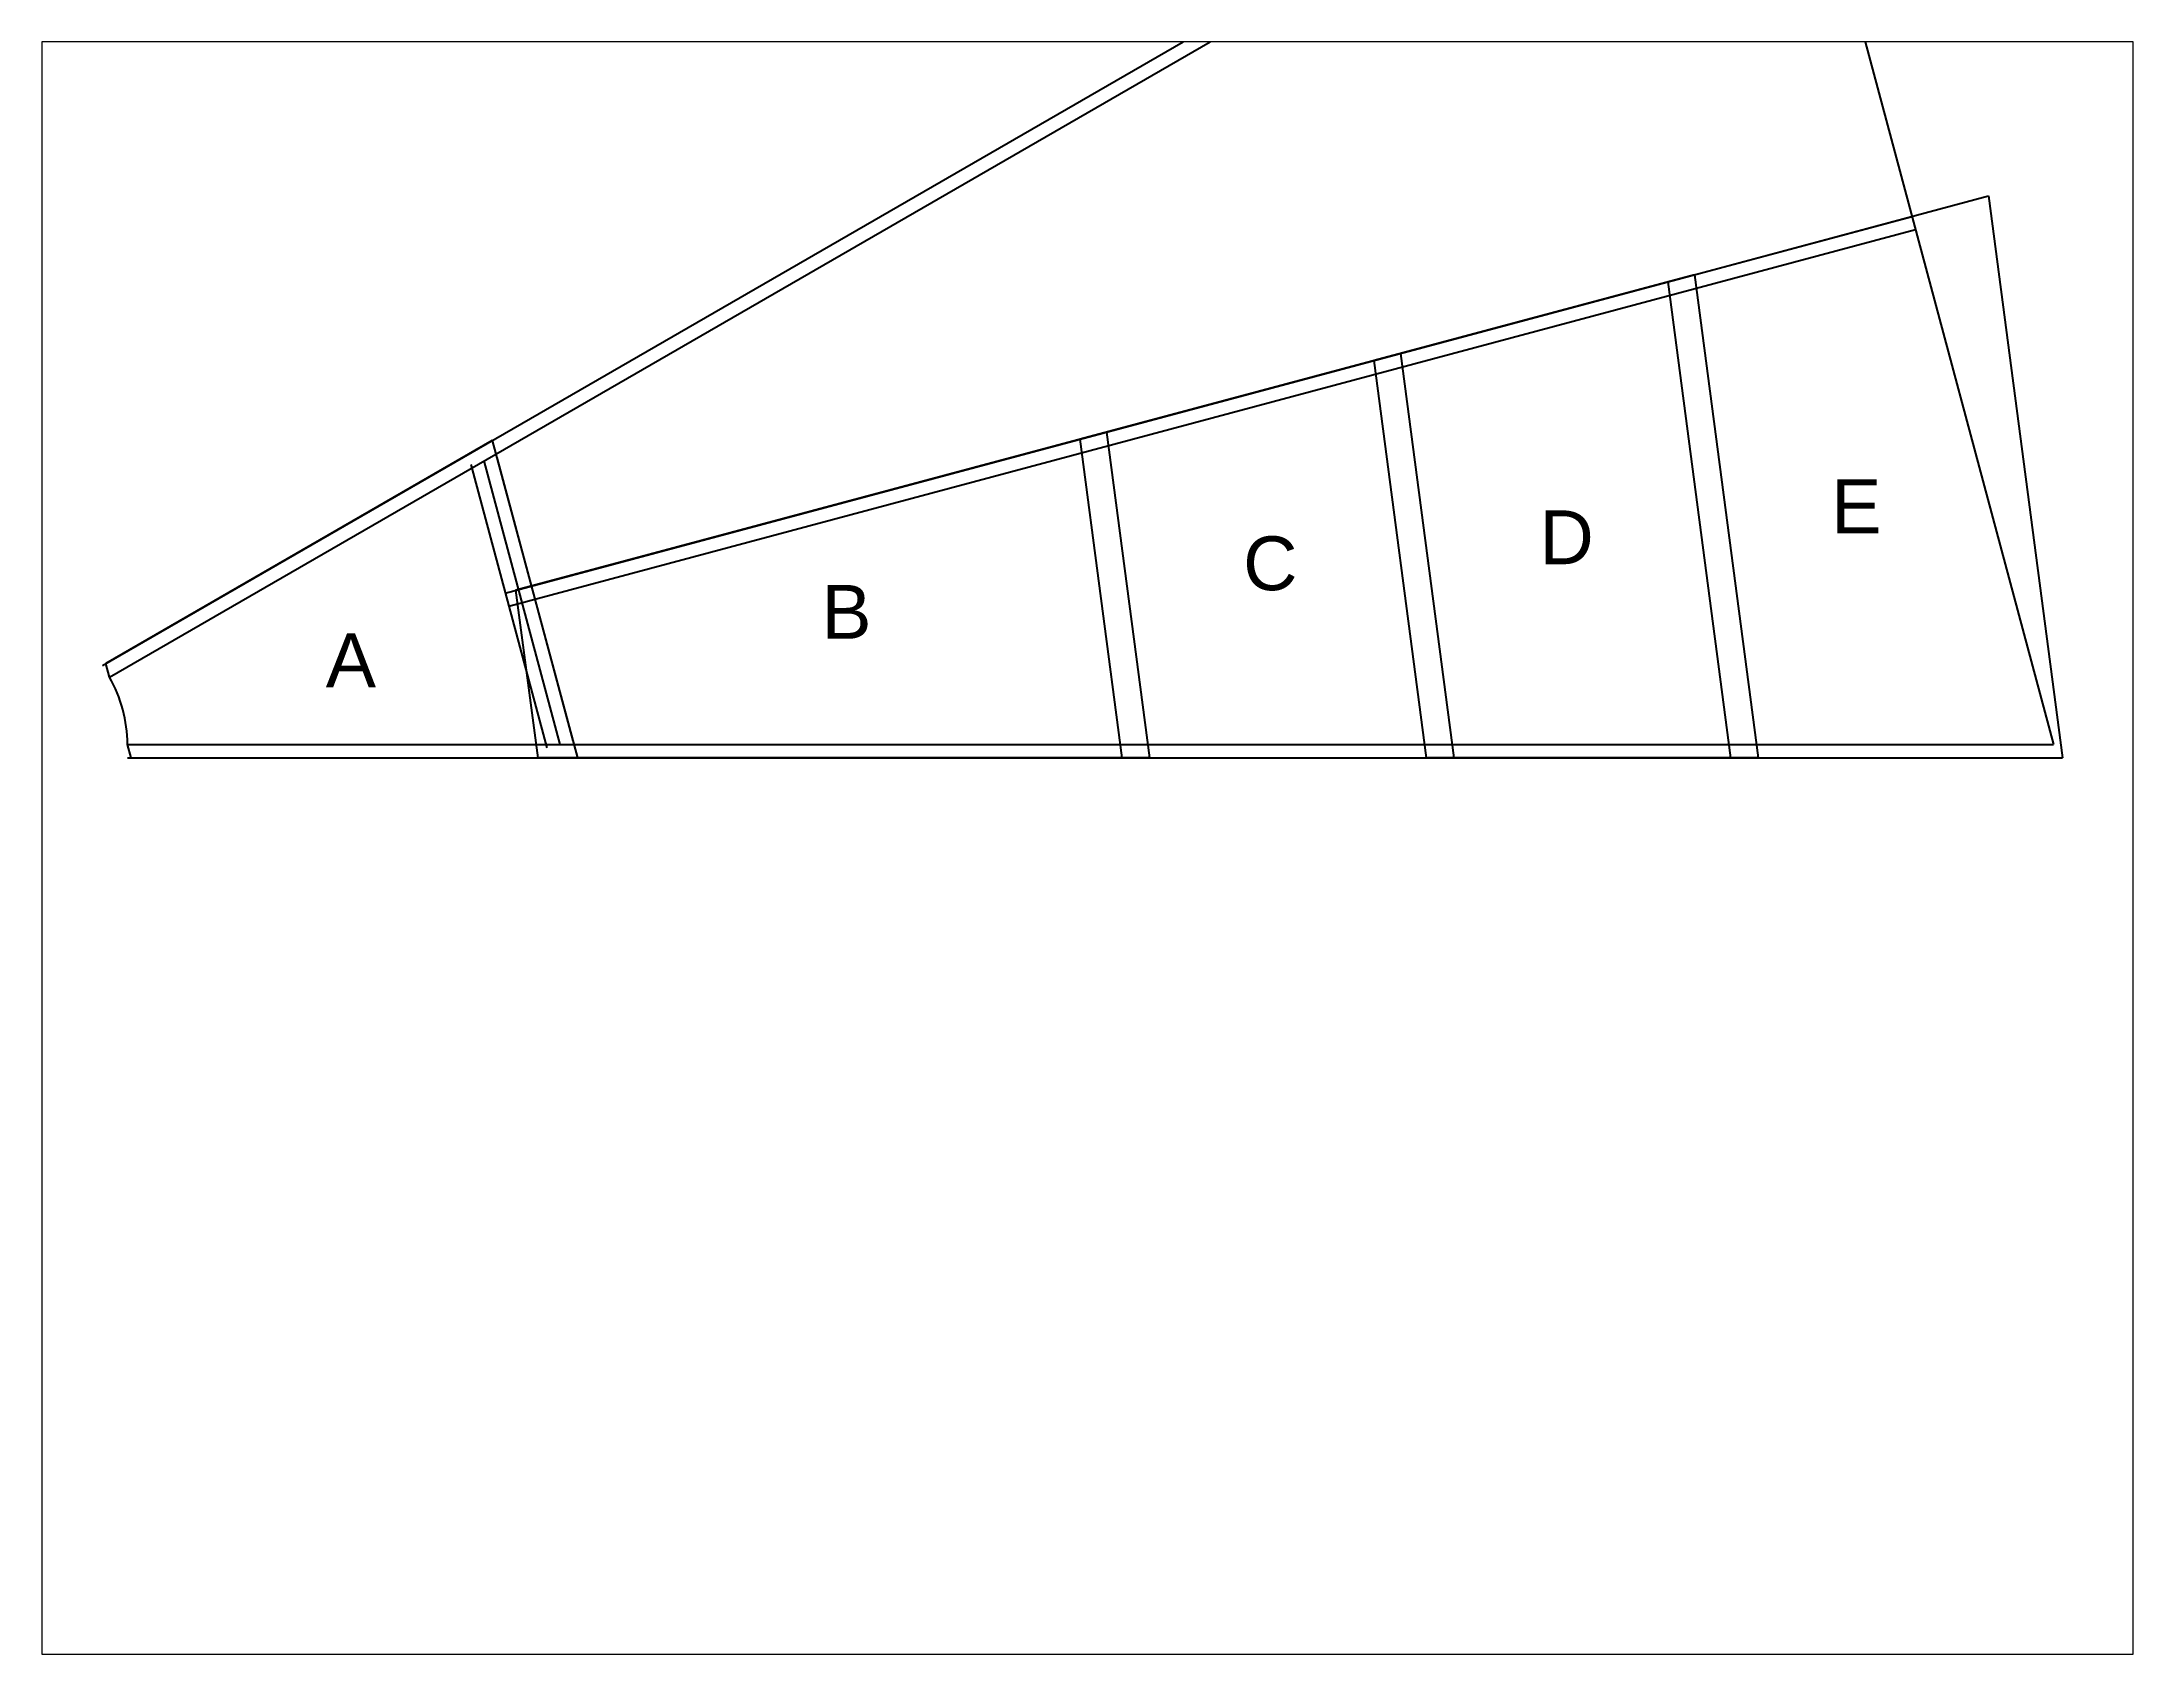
# Paper-space layout 'Sheet1' of a CAD drawing. Header units: inches. Extents: x 1.09 to 9.8, y 0.84 to 7.56.
# The model-space entities are those that its viewports show. They can reach past a viewport. Long polylines and large blocks are cut down to what shows.
import ezdxf

# ---------------------------------------------------------------- set-up
doc = ezdxf.new("R2010")
doc.units = ezdxf.units.IN
doc.header["$MEASUREMENT"] = 0
for name, color, linetype in [('panelA', 5, 'Continuous'), ('panelB', 1, 'Continuous'), ('panelC', 6, 'Continuous'), ('panelD', 4, 'Continuous'), ('panelE', 3, 'Continuous')]:
    doc.layers.add(name, color=color, linetype=linetype)
doc.styles.get("Standard").update_dxf_attribs({"font": 'arial.ttf'})
doc.dimstyles.get("Standard").update_dxf_attribs({"dimtxt": 0.18, "dimasz": 0.18, "dimexe": 0.18, "dimexo": 0.0625, "dimgap": 0.09, "dimtad": 0, "dimtih": 1, "dimtoh": 1, "dimdec": 4, "dimzin": 0, "dimdsep": 46, "dimtxsty": 'Standard', "dimcen": 0.09, "dimadec": 0, "dimazin": 0, "dimtfac": 1, "dimtdec": 4, "dimtofl": 0, "dimtmove": 0, "dimatfit": 3, "dimfxl": 1, "dimtolj": 1, "dimtzin": 0, "dimarcsym": 0})

# ---------------------------------------------------------------- blocks, each defined once
blk = doc.blocks.new('*D20')
at = {"layer": 'Defpoints', "color": 0}
for p in [(3.6668, 4.5116), (3.9825, 3.3332), (1.4656, 2.6588)]:
    blk.add_point(p, dxfattribs=at)
at = {"layer": 'panelA', "color": 0, "lineweight": -2}
for p, q in [((3.6064, 4.4954), (0.976, 3.7906)), ((1.1964, 3.6633), (1.259, 3.4298)), ((3.9222, 3.317), (1.2917, 2.6122)), ((1.419, 2.8326), (1.3565, 3.0661))]:
    blk.add_line(p, q, dxfattribs=at)
at = {"layer": 'panelA', "color": 0}
for points in [[(1.2254, 3.6711), (1.1675, 3.6556), (1.1499, 3.8372)], [(1.39, 2.8249), (1.448, 2.8404), (1.4656, 2.6588)]]:
    blk.add_solid(points, dxfattribs=at)
at = {"layer": 'panelA', "color": 0, "insert": (1.3077, 3.248), "char_height": 0.18, "attachment_point": 5}
blk.add_mtext('\\A1;1.2200', dxfattribs=at)

msp = doc.modelspace()

# ---------------------------------------------------------------- linework, layer by layer
for p, q in [((0.40801, 0.2933), (6.60009, 3.8683)), ((0.43301, 0.25), (6.62509, 3.825)), ((6.62509, 3.825), (7.65, 0)), ((1.90284, 0.56163), (7.12461, 1.9608)), ((1.91578, 0.51333), (7.13755, 1.9125)), ((1.77477, 1.03961), (2.0568, -0.01294)), ((1.82307, 1.05255), (2.1051, 0)), ((1.87136, 1.06549), (2.15339, 0.01294)), ((0.5, 0), (7.65, 0)), ((0.5, -0.05), (7.65, -0.05))]:
    msp.add_line(p, q)
msp.add_arc((0, 0), 0.5, 0, 30)
at = {"layer": 'panelA'}
for p, q in [((1.8545, 1.12843), (0.41962, 0.3)), ((1.8545, 1.12843), (2.17026, -0.05)), ((0.5134, -0.05), (2.17106, -0.05))]:
    msp.add_line(p, q, dxfattribs=at)
for points in [[(0.43301, 0.25), (0.41962, 0.3)], [(0.5134, -0.05), (0.5, 0)]]:
    msp.add_lwpolyline(points, dxfattribs=at)
msp.add_arc((0, 0), 0.5, 0, 30, dxfattribs=at)
at = {"layer": 'panelB'}
for p, q in [((4.13436, 1.15956), (1.94241, 0.57223)), ((4.13436, 1.15956), (4.2936, -0.05)), ((4.2936, -0.05), (2.02432, -0.05))]:
    msp.add_line(p, q, dxfattribs=at)
msp.add_lwpolyline([(2.02432, -0.05), (1.94241, 0.57223)], dxfattribs=at)
at = {"layer": 'panelC'}
for p, q in [((5.22553, 1.45194), (4.03694, 1.13346)), ((4.19274, -0.05), (5.42327, -0.05))]:
    msp.add_line(p, q, dxfattribs=at)
for points in [[(5.22553, 1.45194), (5.42327, -0.05)], [(4.19274, -0.05), (4.03694, 1.13346)]]:
    msp.add_lwpolyline(points, dxfattribs=at)
at = {"layer": 'panelD'}
for p, q in [((6.31671, 1.74432), (5.12811, 1.42584)), ((6.55293, -0.05), (5.32241, -0.05))]:
    msp.add_line(p, q, dxfattribs=at)
for points in [[(6.31671, 1.74432), (6.55293, -0.05)], [(5.32241, -0.05), (5.12811, 1.42584)]]:
    msp.add_lwpolyline(points, dxfattribs=at)
at = {"layer": 'panelE'}
for p, q in [((6.21928, 1.71821), (7.40788, 2.0367)), ((6.45207, -0.05), (7.6826, -0.05))]:
    msp.add_line(p, q, dxfattribs=at)
for points in [[(7.40788, 2.0367), (7.6826, -0.05)], [(6.45207, -0.05), (6.21928, 1.71821)]]:
    msp.add_lwpolyline(points, dxfattribs=at)

# ---------------------------------------------------------------- texts
at = {"layer": 'panelA', "insert": (1.23638, 0.4122), "char_height": 0.2, "width": 0.602449, "attachment_point": 1}
msp.add_mtext('{A}', dxfattribs=at)
at = {"layer": 'panelB', "insert": (3.07596, 0.59206), "char_height": 0.2, "width": 0.602449, "attachment_point": 1}
msp.add_mtext('{B}', dxfattribs=at)
at = {"layer": 'panelC', "insert": (4.6416, 0.77249), "char_height": 0.2, "width": 0.602449, "attachment_point": 1}
msp.add_mtext('{C}', dxfattribs=at)
at = {"layer": 'panelD', "insert": (5.7415, 0.86911), "char_height": 0.2, "width": 0.602449, "attachment_point": 1}
msp.add_mtext('{D}', dxfattribs=at)
at = {"layer": 'panelE', "insert": (6.82477, 0.98399), "char_height": 0.2, "width": 0.602449, "attachment_point": 1}
msp.add_mtext('{E}', dxfattribs=at)

# ---------------------------------------------------------------- dimensions: what is measured, and where the dimension line sits
at = {"layer": 'panelA'}
dim = msp.add_aligned_dim(p1=(3.66678, 4.51161), p2=(3.98254, 3.33318), distance=-2.60571, dimstyle='Standard', dxfattribs=at)
dim.commit()
dim.dimension.update_dxf_attribs({"geometry": '*D20', "text_midpoint": (1.30773, 3.24799)})

psp = doc.layouts.new('Sheet1')

# ---------------------------------------------------------------- viewports
at = {"layer": '0', "view_target_point": (0.14899, -4.00409)}
psp.add_viewport(center=(5.445, 4.2), size=(8.712, 6.72), view_center_point=(3.9149, 3.61919), view_height=5.9881182, dxfattribs=at)

doc.saveas('drawing.dxf')
